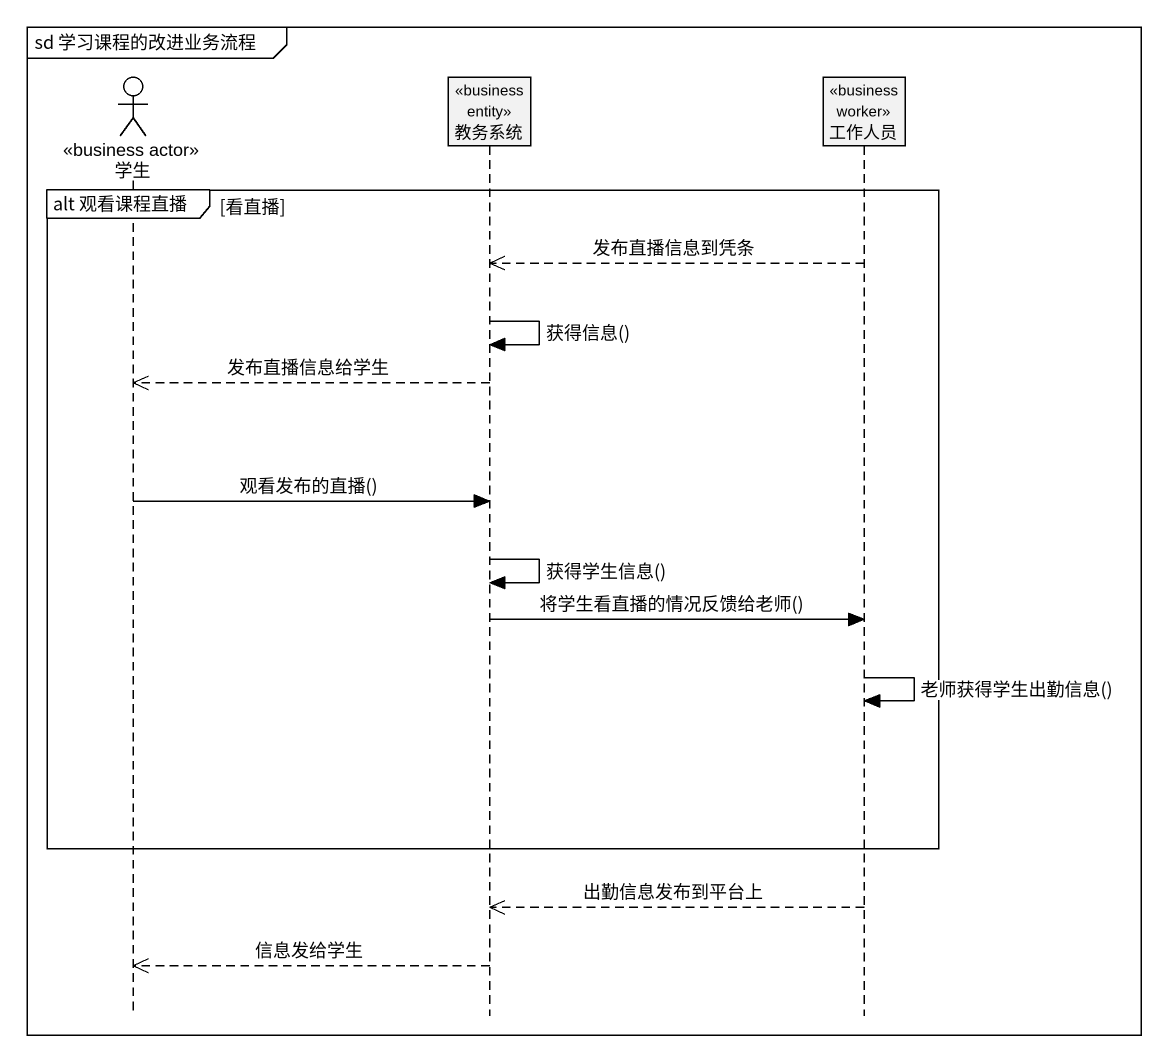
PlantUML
@startuml
mainframe sd 学习课程的改进业务流程
hide footbox
actor 学生 <<business actor>>
participant 教务系统 <<business entity>>
participant 工作人员 <<business worker>>

group alt 观看课程直播 [看直播]
  工作人员 -->> 教务系统 : 发布直播信息到凭条
  教务系统 -> 教务系统 : 获得信息()
  教务系统 -->> 学生 : 发布直播信息给学生
  学生 -> 教务系统 : 观看发布的直播()
  教务系统 -> 教务系统 : 获得学生信息()
  教务系统 -> 工作人员 : 将学生看直播的情况反馈给老师()
  工作人员 -> 工作人员 : 老师获得学生出勤信息()
end
工作人员 -->> 教务系统 : 出勤信息发布到平台上
教务系统 -->> 学生 : 信息发给学生
@enduml
